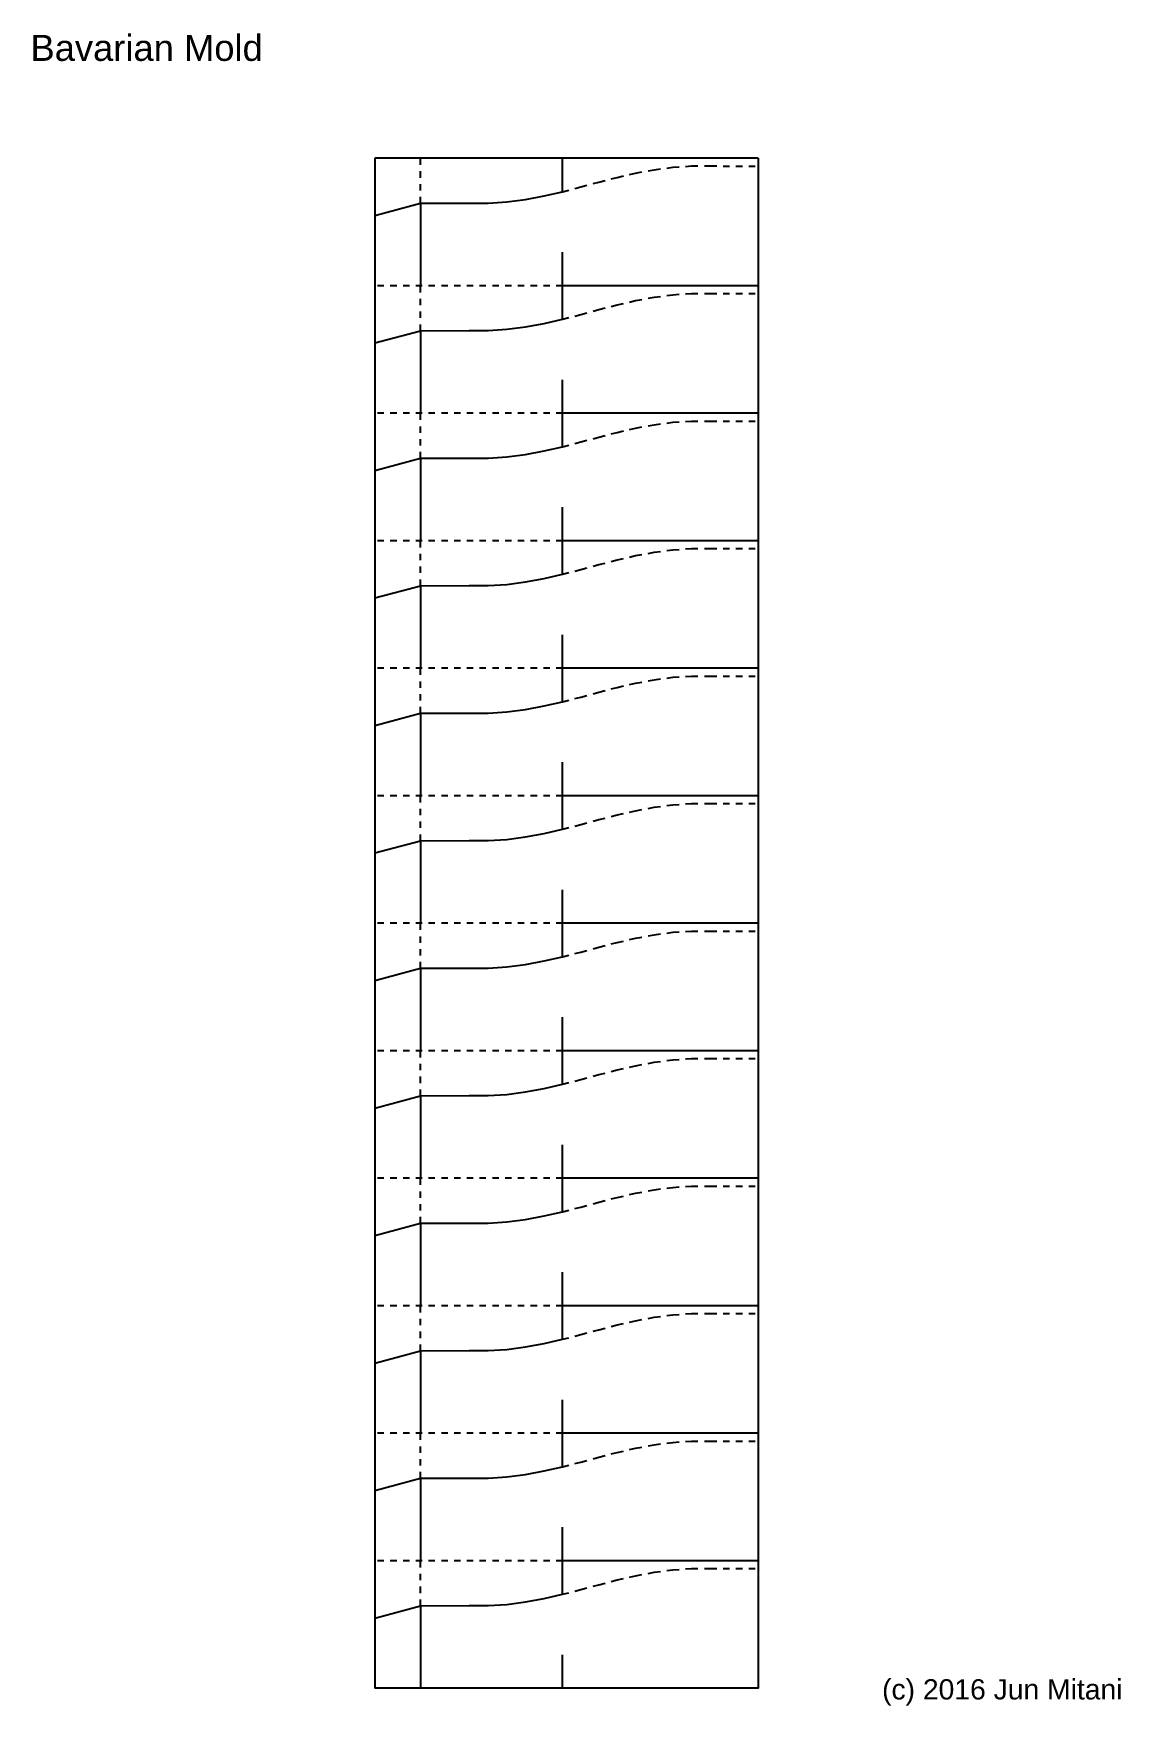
# Model space of a CAD drawing. Extents: x 12 to 192, y -288 to -10.
import ezdxf

# ---------------------------------------------------------------- set-up
doc = ezdxf.new("R2010")
doc.units = 0
for name, pattern in [('AI-LINETYPE-1', [2.116667, 1.058333, -1.058333]), ('AI-LINETYPE-10', [2.116667, 1.058333, -1.058333]), ('AI-LINETYPE-11', [2.116667, 1.058333, -1.058333]), ('AI-LINETYPE-12', [2.116667, 1.058333, -1.058333]), ('AI-LINETYPE-13', [2.116667, 1.058333, -1.058333]), ('AI-LINETYPE-14', [2.116667, 1.058333, -1.058333]), ('AI-LINETYPE-15', [2.116667, 1.058333, -1.058333]), ('AI-LINETYPE-16', [2.116667, 1.058333, -1.058333]), ('AI-LINETYPE-17', [2.116667, 1.058333, -1.058333]), ('AI-LINETYPE-18', [2.116667, 1.058333, -1.058333]), ('AI-LINETYPE-19', [2.116667, 1.058333, -1.058333]), ('AI-LINETYPE-2', [2.116667, 1.058333, -1.058333]), ('AI-LINETYPE-20', [2.116667, 1.058333, -1.058333]), ('AI-LINETYPE-21', [2.116667, 1.058333, -1.058333]), ('AI-LINETYPE-22', [2.116667, 1.058333, -1.058333]), ('AI-LINETYPE-23', [2.116667, 1.058333, -1.058333]), ('AI-LINETYPE-24', [2.116667, 1.058333, -1.058333]), ('AI-LINETYPE-25', [2.116667, 1.058333, -1.058333]), ('AI-LINETYPE-26', [2.116667, 1.058333, -1.058333]), ('AI-LINETYPE-27', [2.116667, 1.058333, -1.058333]), ('AI-LINETYPE-28', [2.116667, 1.058333, -1.058333]), ('AI-LINETYPE-29', [2.116667, 1.058333, -1.058333]), ('AI-LINETYPE-3', [2.116667, 1.058333, -1.058333]), ('AI-LINETYPE-30', [2.116667, 1.058333, -1.058333]), ('AI-LINETYPE-31', [2.116667, 1.058333, -1.058333]), ('AI-LINETYPE-32', [2.116667, 1.058333, -1.058333]), ('AI-LINETYPE-33', [2.116667, 1.058333, -1.058333]), ('AI-LINETYPE-34', [2.116667, 1.058333, -1.058333]), ('AI-LINETYPE-35', [2.116667, 1.058333, -1.058333]), ('AI-LINETYPE-4', [2.116667, 1.058333, -1.058333]), ('AI-LINETYPE-5', [2.116667, 1.058333, -1.058333]), ('AI-LINETYPE-6', [2.116667, 1.058333, -1.058333]), ('AI-LINETYPE-7', [2.116667, 1.058333, -1.058333]), ('AI-LINETYPE-8', [2.116667, 1.058333, -1.058333]), ('AI-LINETYPE-9', [2.116667, 1.058333, -1.058333])]:
    doc.linetypes.add(name, pattern=pattern)
for name, color, linetype in [('CUTLINE', 7, 'CONTINUOUS'), ('MOUNTAINLINE', 7, 'CONTINUOUS'), ('TEXT', 7, 'CONTINUOUS'), ('VALLEYLINE', 7, 'CONTINUOUS')]:
    doc.layers.add(name, color=color, linetype=linetype)

# ---------------------------------------------------------------- blocks, each defined once
blk = doc.blocks.new('BLOCK_2')
at = {"layer": 'CUTLINE', "color": 29}
blk.add_lwpolyline([(131.97, -30.94), (131.97, -284.74), (68.34, -284.74)], dxfattribs=at)
blk = doc.blocks.new('BLOCK_3')
at = {"layer": 'CUTLINE', "color": 29}
blk.add_lwpolyline([(68.34, -30.94), (68.34, -284.74)], dxfattribs=at)
blk = doc.blocks.new('BLOCK_4')
at = {"layer": 'CUTLINE', "color": 29}
blk.add_lwpolyline([(131.97, -30.94), (68.34, -30.94)], dxfattribs=at)
blk = doc.blocks.new('BLOCK_5')
at = {"layer": 'VALLEYLINE', "color": 29, "linetype": 'AI-LINETYPE-2'}
blk.add_lwpolyline([(99.48, -115.54), (68.34, -115.54)], dxfattribs=at)
blk = doc.blocks.new('BLOCK_6')
at = {"layer": 'VALLEYLINE', "color": 29, "linetype": 'AI-LINETYPE-5'}
blk.add_lwpolyline([(99.48, -136.69), (68.34, -136.69)], dxfattribs=at)
blk = doc.blocks.new('BLOCK_7')
at = {"layer": 'VALLEYLINE', "color": 29, "linetype": 'AI-LINETYPE-8'}
blk.add_lwpolyline([(99.48, -157.84), (68.34, -157.84)], dxfattribs=at)
blk = doc.blocks.new('BLOCK_8')
at = {"layer": 'VALLEYLINE', "color": 29, "linetype": 'AI-LINETYPE-11'}
blk.add_lwpolyline([(99.48, -178.99), (68.34, -178.99)], dxfattribs=at)
blk = doc.blocks.new('BLOCK_9')
at = {"layer": 'VALLEYLINE', "color": 29, "linetype": 'AI-LINETYPE-14'}
blk.add_lwpolyline([(99.48, -200.14), (68.34, -200.14)], dxfattribs=at)
blk = doc.blocks.new('BLOCK_10')
at = {"layer": 'VALLEYLINE', "color": 29, "linetype": 'AI-LINETYPE-17'}
blk.add_lwpolyline([(99.48, -221.29), (68.34, -221.29)], dxfattribs=at)
blk = doc.blocks.new('BLOCK_11')
at = {"layer": 'VALLEYLINE', "color": 29, "linetype": 'AI-LINETYPE-20'}
blk.add_lwpolyline([(99.48, -242.44), (68.34, -242.44)], dxfattribs=at)
blk = doc.blocks.new('BLOCK_12')
at = {"layer": 'VALLEYLINE', "color": 29, "linetype": 'AI-LINETYPE-23'}
blk.add_lwpolyline([(99.48, -263.59), (68.34, -263.59)], dxfattribs=at)
blk = doc.blocks.new('BLOCK_13')
at = {"layer": 'VALLEYLINE', "color": 29, "linetype": 'AI-LINETYPE-26'}
blk.add_lwpolyline([(99.48, -94.39), (68.34, -94.39)], dxfattribs=at)
blk = doc.blocks.new('BLOCK_14')
at = {"layer": 'VALLEYLINE', "color": 29, "linetype": 'AI-LINETYPE-29'}
blk.add_lwpolyline([(99.48, -73.24), (68.34, -73.24)], dxfattribs=at)
blk = doc.blocks.new('BLOCK_15')
at = {"layer": 'VALLEYLINE', "color": 29, "linetype": 'AI-LINETYPE-32'}
blk.add_lwpolyline([(99.48, -52.09), (68.34, -52.09)], dxfattribs=at)
blk = doc.blocks.new('BLOCK_16')
at = {"layer": 'MOUNTAINLINE', "color": 29}
blk.add_lwpolyline([(131.97, -115.54), (99.48, -115.54)], dxfattribs=at)
blk = doc.blocks.new('BLOCK_17')
at = {"layer": 'MOUNTAINLINE', "color": 29}
blk.add_lwpolyline([(131.97, -136.69), (99.48, -136.69)], dxfattribs=at)
blk = doc.blocks.new('BLOCK_18')
at = {"layer": 'MOUNTAINLINE', "color": 29}
blk.add_lwpolyline([(131.97, -157.84), (99.48, -157.84)], dxfattribs=at)
blk = doc.blocks.new('BLOCK_19')
at = {"layer": 'MOUNTAINLINE', "color": 29}
blk.add_lwpolyline([(131.97, -178.99), (99.48, -178.99)], dxfattribs=at)
blk = doc.blocks.new('BLOCK_20')
at = {"layer": 'MOUNTAINLINE', "color": 29}
blk.add_lwpolyline([(131.97, -200.14), (99.48, -200.14)], dxfattribs=at)
blk = doc.blocks.new('BLOCK_21')
at = {"layer": 'MOUNTAINLINE', "color": 29}
blk.add_lwpolyline([(131.97, -221.29), (99.48, -221.29)], dxfattribs=at)
blk = doc.blocks.new('BLOCK_22')
at = {"layer": 'MOUNTAINLINE', "color": 29}
blk.add_lwpolyline([(131.97, -242.44), (99.48, -242.44)], dxfattribs=at)
blk = doc.blocks.new('BLOCK_23')
at = {"layer": 'MOUNTAINLINE', "color": 29}
blk.add_lwpolyline([(131.97, -263.59), (99.48, -263.59)], dxfattribs=at)
blk = doc.blocks.new('BLOCK_24')
at = {"layer": 'MOUNTAINLINE', "color": 29}
blk.add_lwpolyline([(131.97, -94.39), (99.48, -94.39)], dxfattribs=at)
blk = doc.blocks.new('BLOCK_25')
at = {"layer": 'MOUNTAINLINE', "color": 29}
blk.add_lwpolyline([(131.97, -73.24), (99.48, -73.24)], dxfattribs=at)
blk = doc.blocks.new('BLOCK_26')
at = {"layer": 'MOUNTAINLINE', "color": 29}
blk.add_lwpolyline([(131.97, -52.09), (99.48, -52.09)], dxfattribs=at)

msp = doc.modelspace()

# ---------------------------------------------------------------- linework, layer by layer
at = {"layer": 'CUTLINE', "color": 29}
for points in [[(99.48, -36.5), (99.48, -30.94)], [(99.48, -52.09), (99.48, -46.53)], [(99.48, -57.65), (99.48, -52.09)], [(99.48, -73.24), (99.48, -67.68)], [(99.48, -78.8), (99.48, -73.24)], [(99.48, -94.39), (99.48, -88.83)], [(99.48, -99.95), (99.48, -94.39)], [(99.48, -115.54), (99.48, -109.98)], [(99.48, -121.1), (99.48, -115.54)], [(99.48, -136.69), (99.48, -131.13)], [(99.48, -142.25), (99.48, -136.69)], [(99.48, -157.84), (99.48, -152.28)], [(99.48, -163.4), (99.48, -157.84)], [(99.48, -178.99), (99.48, -173.43)], [(99.48, -184.55), (99.48, -178.99)], [(99.48, -200.14), (99.48, -194.58)], [(99.48, -205.7), (99.48, -200.14)], [(99.48, -221.29), (99.48, -215.73)], [(99.48, -226.85), (99.48, -221.29)], [(99.48, -242.44), (99.48, -236.88)], [(99.48, -248), (99.48, -242.44)], [(99.48, -263.59), (99.48, -258.03)], [(99.48, -269.15), (99.48, -263.59)], [(99.48, -284.74), (99.48, -279.18)]]:
    msp.add_lwpolyline(points, dxfattribs=at)
at = {"layer": 'MOUNTAINLINE', "color": 29}
for points in [[(68.34, -40.44), (75.9, -38.41), (84, -38.38), (87.13, -38.38), (90.25, -38.17), (93.35, -37.77), (96.43, -37.2), (99.48, -36.5)], [(75.9, -38.41), (75.9, -52.09)], [(68.34, -61.59), (75.9, -59.56), (84, -59.53), (87.13, -59.53), (90.25, -59.32), (93.35, -58.92), (96.43, -58.35), (99.48, -57.65)], [(75.9, -59.56), (75.9, -73.24)], [(68.34, -82.74), (75.9, -80.71), (84, -80.68), (87.13, -80.68), (90.25, -80.47), (93.35, -80.07), (96.43, -79.5), (99.48, -78.8)], [(75.9, -80.71), (75.9, -94.39)], [(68.34, -103.89), (75.9, -101.86), (84, -101.83), (87.13, -101.83), (90.25, -101.63), (93.35, -101.22), (96.43, -100.65), (99.48, -99.95)], [(75.9, -101.86), (75.9, -115.54)], [(68.34, -125.04), (75.9, -123.01), (84, -122.99), (87.13, -122.99), (90.25, -122.78), (93.35, -122.37), (96.43, -121.8), (99.48, -121.1)], [(75.9, -123.01), (75.9, -136.69)], [(68.34, -146.19), (75.9, -144.16), (84, -144.14), (87.13, -144.14), (90.25, -143.93), (93.35, -143.52), (96.43, -142.95), (99.48, -142.25)], [(75.9, -144.16), (75.9, -157.84)], [(68.34, -167.34), (75.9, -165.31), (84, -165.29), (87.13, -165.29), (90.25, -165.08), (93.35, -164.67), (96.43, -164.1), (99.48, -163.4)], [(75.9, -165.31), (75.9, -178.99)], [(68.34, -188.49), (75.9, -186.46), (84, -186.44), (87.13, -186.44), (90.25, -186.23), (93.35, -185.82), (96.43, -185.25), (99.48, -184.55)], [(75.9, -186.46), (75.9, -200.14)], [(68.34, -209.64), (75.9, -207.61), (84, -207.59), (87.13, -207.59), (90.25, -207.38), (93.35, -206.97), (96.43, -206.4), (99.48, -205.7)], [(75.9, -207.61), (75.9, -221.29)], [(68.34, -230.79), (75.9, -228.76), (84, -228.74), (87.13, -228.74), (90.25, -228.53), (93.35, -228.12), (96.43, -227.55), (99.48, -226.85)], [(75.9, -228.76), (75.9, -242.44)], [(68.34, -251.94), (75.9, -249.91), (84, -249.89), (87.13, -249.89), (90.25, -249.68), (93.35, -249.27), (96.43, -248.7), (99.48, -248)], [(75.9, -249.91), (75.9, -263.59)], [(68.34, -273.09), (75.9, -271.06), (84, -271.04), (87.13, -271.04), (90.25, -270.83), (93.35, -270.42), (96.43, -269.85), (99.48, -269.15)], [(75.9, -271.06), (75.9, -284.74)]]:
    msp.add_lwpolyline(points, dxfattribs=at)
at = {"layer": 'VALLEYLINE', "color": 29, "linetype": 'AI-LINETYPE-34'}
msp.add_lwpolyline([(75.9, -38.41), (75.9, -30.94)], dxfattribs=at)
at = {"layer": 'VALLEYLINE', "color": 29, "linetype": 'AI-LINETYPE-35'}
msp.add_lwpolyline([(99.48, -36.5), (102.51, -35.71), (105.53, -34.9), (108.56, -34.12), (111.6, -33.42), (114.68, -32.85), (117.78, -32.44), (120.9, -32.23), (124.03, -32.23), (131.97, -32.25)], dxfattribs=at)
at = {"layer": 'VALLEYLINE', "color": 29, "linetype": 'AI-LINETYPE-31'}
msp.add_lwpolyline([(75.9, -59.56), (75.9, -52.09)], dxfattribs=at)
at = {"layer": 'VALLEYLINE', "color": 29, "linetype": 'AI-LINETYPE-33'}
msp.add_lwpolyline([(99.48, -57.65), (102.51, -56.86), (105.53, -56.05), (108.56, -55.27), (111.6, -54.57), (114.68, -54), (117.78, -53.59), (120.9, -53.38), (124.03, -53.38), (131.97, -53.4)], dxfattribs=at)
at = {"layer": 'VALLEYLINE', "color": 29, "linetype": 'AI-LINETYPE-28'}
msp.add_lwpolyline([(75.9, -80.71), (75.9, -73.24)], dxfattribs=at)
at = {"layer": 'VALLEYLINE', "color": 29, "linetype": 'AI-LINETYPE-30'}
msp.add_lwpolyline([(99.48, -78.8), (102.51, -78.01), (105.53, -77.21), (108.56, -76.42), (111.6, -75.72), (114.68, -75.15), (117.78, -74.74), (120.9, -74.54), (124.03, -74.54), (131.97, -74.55)], dxfattribs=at)
at = {"layer": 'VALLEYLINE', "color": 29, "linetype": 'AI-LINETYPE-25'}
msp.add_lwpolyline([(75.9, -101.86), (75.9, -94.39)], dxfattribs=at)
at = {"layer": 'VALLEYLINE', "color": 29, "linetype": 'AI-LINETYPE-27'}
msp.add_lwpolyline([(99.48, -99.95), (102.51, -99.17), (105.53, -98.36), (108.56, -97.57), (111.6, -96.87), (114.68, -96.3), (117.78, -95.9), (120.9, -95.69), (124.03, -95.69), (131.97, -95.7)], dxfattribs=at)
at = {"layer": 'VALLEYLINE', "color": 29, "linetype": 'AI-LINETYPE-1'}
msp.add_lwpolyline([(75.9, -123.01), (75.9, -115.54)], dxfattribs=at)
at = {"layer": 'VALLEYLINE', "color": 29, "linetype": 'AI-LINETYPE-3'}
msp.add_lwpolyline([(99.48, -121.1), (102.51, -120.32), (105.53, -119.51), (108.56, -118.72), (111.6, -118.02), (114.68, -117.45), (117.78, -117.05), (120.9, -116.84), (124.03, -116.84), (131.97, -116.85)], dxfattribs=at)
at = {"layer": 'VALLEYLINE', "color": 29, "linetype": 'AI-LINETYPE-4'}
msp.add_lwpolyline([(75.9, -144.16), (75.9, -136.69)], dxfattribs=at)
at = {"layer": 'VALLEYLINE', "color": 29, "linetype": 'AI-LINETYPE-6'}
msp.add_lwpolyline([(99.48, -142.25), (102.51, -141.47), (105.53, -140.66), (108.56, -139.87), (111.6, -139.17), (114.68, -138.6), (117.78, -138.2), (120.9, -137.99), (124.03, -137.99), (131.97, -138)], dxfattribs=at)
at = {"layer": 'VALLEYLINE', "color": 29, "linetype": 'AI-LINETYPE-7'}
msp.add_lwpolyline([(75.9, -165.31), (75.9, -157.84)], dxfattribs=at)
at = {"layer": 'VALLEYLINE', "color": 29, "linetype": 'AI-LINETYPE-9'}
msp.add_lwpolyline([(99.48, -163.4), (102.51, -162.62), (105.53, -161.81), (108.56, -161.03), (111.6, -160.32), (114.68, -159.75), (117.78, -159.35), (120.9, -159.14), (124.03, -159.14), (131.97, -159.15)], dxfattribs=at)
at = {"layer": 'VALLEYLINE', "color": 29, "linetype": 'AI-LINETYPE-10'}
msp.add_lwpolyline([(75.9, -186.46), (75.9, -178.99)], dxfattribs=at)
at = {"layer": 'VALLEYLINE', "color": 29, "linetype": 'AI-LINETYPE-12'}
msp.add_lwpolyline([(99.48, -184.55), (102.51, -183.77), (105.53, -182.96), (108.56, -182.18), (111.6, -181.47), (114.68, -180.9), (117.78, -180.5), (120.9, -180.29), (124.03, -180.29), (131.97, -180.3)], dxfattribs=at)
at = {"layer": 'VALLEYLINE', "color": 29, "linetype": 'AI-LINETYPE-13'}
msp.add_lwpolyline([(75.9, -207.61), (75.9, -200.14)], dxfattribs=at)
at = {"layer": 'VALLEYLINE', "color": 29, "linetype": 'AI-LINETYPE-15'}
msp.add_lwpolyline([(99.48, -205.7), (102.51, -204.92), (105.53, -204.11), (108.56, -203.33), (111.6, -202.62), (114.68, -202.05), (117.78, -201.65), (120.9, -201.44), (124.03, -201.44), (131.97, -201.45)], dxfattribs=at)
at = {"layer": 'VALLEYLINE', "color": 29, "linetype": 'AI-LINETYPE-16'}
msp.add_lwpolyline([(75.9, -228.76), (75.9, -221.29)], dxfattribs=at)
at = {"layer": 'VALLEYLINE', "color": 29, "linetype": 'AI-LINETYPE-18'}
msp.add_lwpolyline([(99.48, -226.85), (102.51, -226.07), (105.53, -225.26), (108.56, -224.48), (111.6, -223.78), (114.68, -223.2), (117.78, -222.8), (120.9, -222.59), (124.03, -222.59), (131.97, -222.6)], dxfattribs=at)
at = {"layer": 'VALLEYLINE', "color": 29, "linetype": 'AI-LINETYPE-19'}
msp.add_lwpolyline([(75.9, -249.91), (75.9, -242.44)], dxfattribs=at)
at = {"layer": 'VALLEYLINE', "color": 29, "linetype": 'AI-LINETYPE-21'}
msp.add_lwpolyline([(99.48, -248), (102.51, -247.22), (105.53, -246.41), (108.56, -245.63), (111.6, -244.92), (114.68, -244.35), (117.78, -243.95), (120.9, -243.74), (124.03, -243.74), (131.97, -243.75)], dxfattribs=at)
at = {"layer": 'VALLEYLINE', "color": 29, "linetype": 'AI-LINETYPE-22'}
msp.add_lwpolyline([(75.9, -271.06), (75.9, -263.59)], dxfattribs=at)
at = {"layer": 'VALLEYLINE', "color": 29, "linetype": 'AI-LINETYPE-24'}
msp.add_lwpolyline([(99.48, -269.15), (102.51, -268.37), (105.53, -267.56), (108.56, -266.78), (111.6, -266.08), (114.68, -265.5), (117.78, -265.1), (120.9, -264.89), (124.03, -264.89), (131.97, -264.9)], dxfattribs=at)

# ---------------------------------------------------------------- block references
at = {"layer": 'CUTLINE'}
for name in ['BLOCK_2', 'BLOCK_3', 'BLOCK_4']:
    msp.add_blockref(name, (0, 0), dxfattribs=at)
at = {"layer": 'MOUNTAINLINE'}
for name in ['BLOCK_26', 'BLOCK_25', 'BLOCK_24', 'BLOCK_16', 'BLOCK_17', 'BLOCK_18', 'BLOCK_19', 'BLOCK_20', 'BLOCK_21', 'BLOCK_22', 'BLOCK_23']:
    msp.add_blockref(name, (0, 0), dxfattribs=at)
at = {"layer": 'VALLEYLINE'}
for name in ['BLOCK_15', 'BLOCK_14', 'BLOCK_13', 'BLOCK_5', 'BLOCK_6', 'BLOCK_7', 'BLOCK_8', 'BLOCK_9', 'BLOCK_10', 'BLOCK_11', 'BLOCK_12']:
    msp.add_blockref(name, (0, 0), dxfattribs=at)

# ---------------------------------------------------------------- texts
at = {"layer": 'TEXT', "color": 7, "attachment_point": 7}
for s, insert, char_height in [('\\fArial|b0|i0|c0|p34;\\W1;Bavarian Mold', (11.19, -14.86), 4.318), ('\\fArial|b0|i0|c0|p34;\\W1;(c) 2016 Jun Mitani', (152.51, -287.61), 3.3584)]:
    msp.add_mtext(s, dxfattribs=dict(at, insert=insert, char_height=char_height))

doc.saveas('drawing.dxf')
